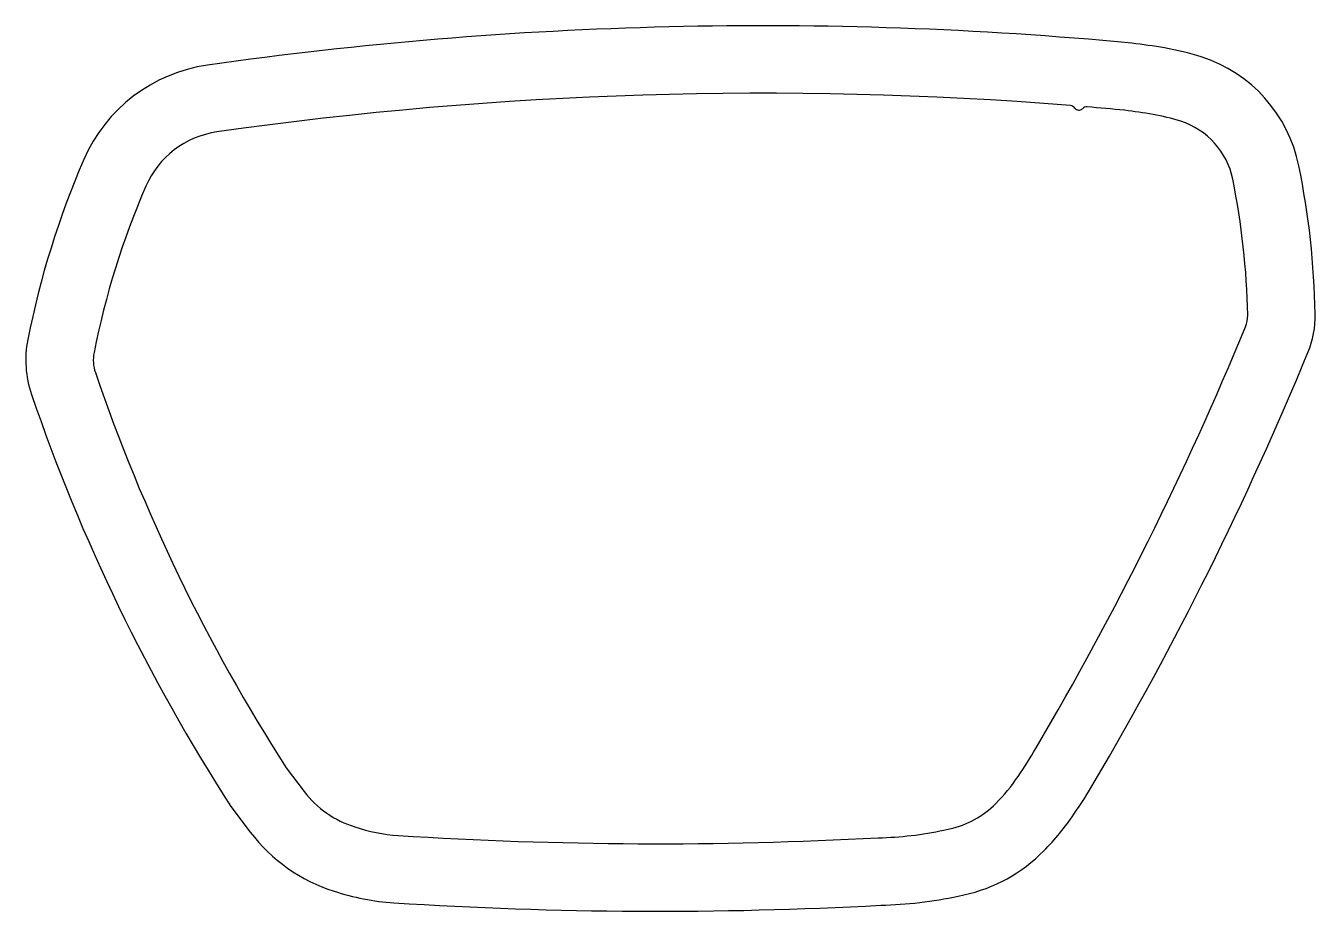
# Model space of a CAD drawing. Extents: x 847.9 to 901.4, y 501.1 to 537.9.
import ezdxf

# ---------------------------------------------------------------- set-up
doc = ezdxf.new("R2010")
doc.units = 0
doc.layers.get('0').update_dxf_attribs({"linetype": 'CONTINUOUS'})

msp = doc.modelspace()

# ---------------------------------------------------------------- linework, layer by layer
for p, q in [((858.672, 507.074), (859.412, 506.098)), ((856.375, 505.469), (857.179, 504.408)), ((885.952, 504.49), (886.188, 504.541)), ((886.541, 501.752), (886.777, 501.803))]:
    msp.add_line(p, q)
for centre, radius, start, end in [((878.423, 374.846), 163.018, 84.60685, 98.11906), ((890.718, 511.572), 25.748, 80.1991, 83.2491), ((893.165, 525.766), 11.345, 72.2415, 80.1755), ((894.796, 530.856), 6, 11.493, 72.2415), ((856.332, 529.696), 6.6, 98.1191, 156.5826), ((878.423, 374.846), 160.218, 85.42661, 98.11906), ((891.178, 534.304, 0), 0.25, 34.6762, 85.4266), ((891.548, 534.56, 0), 0.2, 214.6762, 315.9278), ((891.872, 534.247, 0), 0.25, 85.1774, 135.9278), ((878.423, 374.846), 160.218, 84.61901, 85.17742), ((890.718, 511.572), 22.948, 80.2006, 83.1683), ((893.165, 525.766), 8.545, 72.2415, 80.1718), ((894.796, 530.856), 3.2, 11.493, 72.2415), ((856.332, 529.696), 3.8, 98.1191, 156.5826), ((883.883, 517.763), 36.623, 156.5826, 168.8526), ((867.372, 525.28), 33.984, 1.0576, 11.493), ((883.883, 517.763), 33.823, 156.5826, 168.8526), ((867.372, 525.28), 31.184, 1.0576, 11.493), ((897.352, 525.834), 1.2, 337.5968, 1.0576), ((897.352, 525.834), 4, 337.5968, 1.0576), ((770.012, 578.319), 138.932, 329.54464, 337.60008), ((901.05, 524.309), 2.8, 157.5968, 157.6001), ((852.267, 523.993), 4.4, 168.8526, 198.9411), ((852.267, 523.993), 1.6, 168.8526, 199.0144), ((770.012, 578.319), 141.732, 329.54515, 337.60008), ((922.013, 547.77), 75.287, 198.82839, 212.72005), ((922.013, 547.77), 78.087, 198.83093, 212.79999), ((872.465, 518.055), 20.069, 325.6137, 329.5972), ((882.82, 510.884), 7.474, 314.9863, 326.1506), ((862.752, 508.628), 4.19, 217.1362, 252.8318), ((872.465, 518.055), 22.869, 325.645, 329.5939), ((885.39, 508.249), 3.794, 282.1428, 315.6573), ((882.82, 510.884), 10.274, 315.0723, 326.074), ((862.752, 508.628), 6.99, 217.1362, 252.5203), ((863.771, 511.306), 7.052, 251.3424, 266.303), ((882.947, 518.459), 14.289, 271.1222, 282.1428), ((874.082, 673.245), 169.32, 266.35463, 273.0959), ((885.39, 508.249), 6.594, 282.1428, 315.5065), ((863.771, 511.306), 9.852, 251.5447, 266.3109), ((882.947, 518.459), 17.089, 271.2905, 282.1428), ((874.082, 673.245), 172.12, 266.35424, 273.0805)]:
    msp.add_arc(centre, radius, start, end)

doc.saveas('drawing.dxf')
